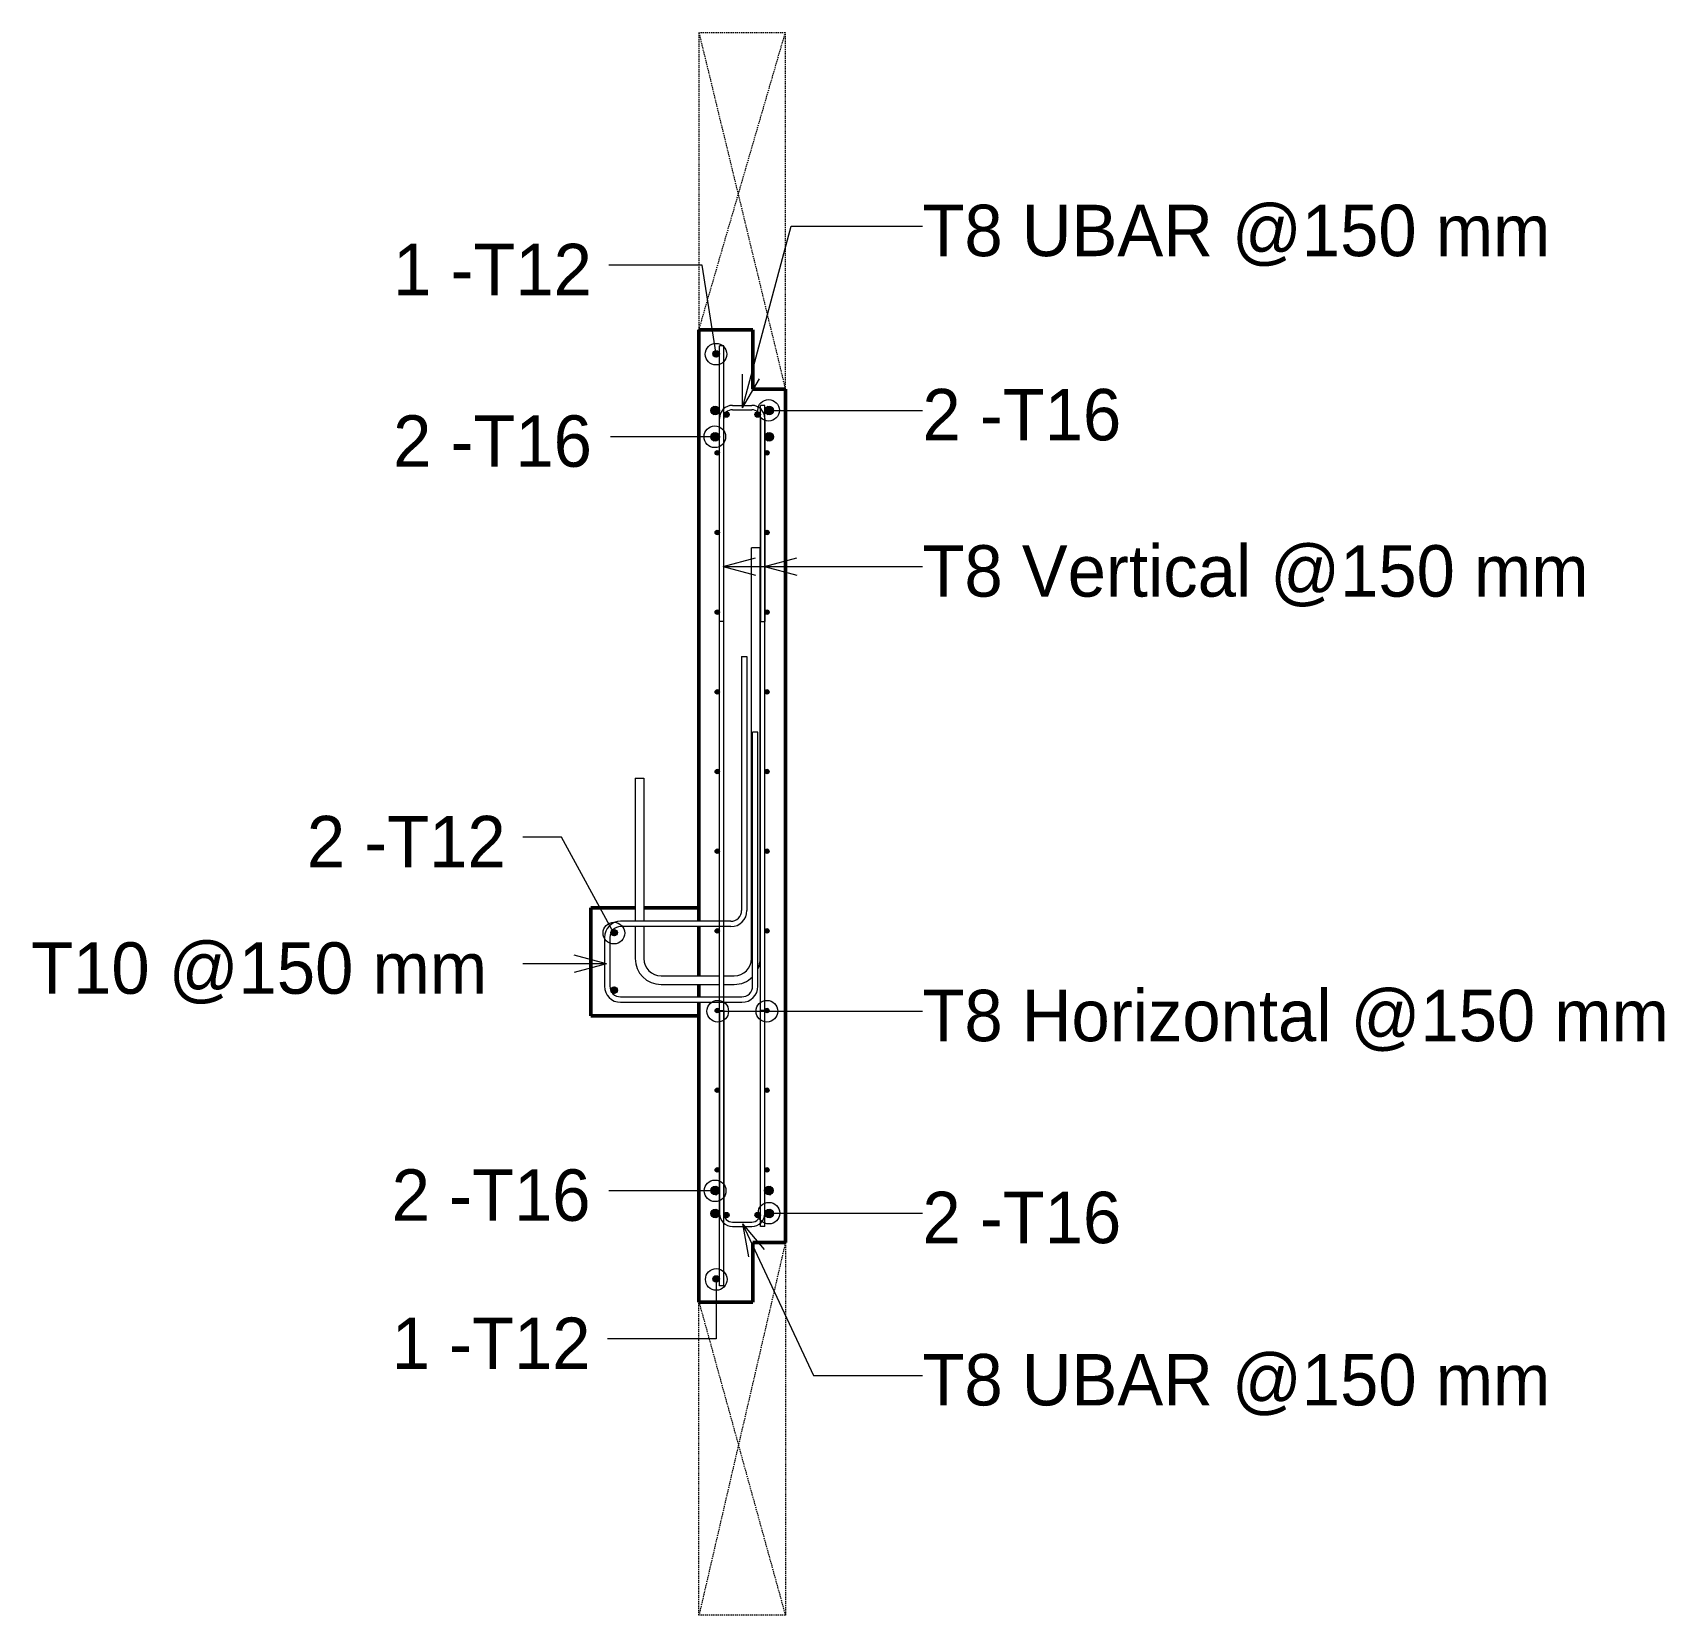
# Model space of a CAD drawing. Header units: millimetres. Extents: x -31655 to -5862, y 2843 to 78926.
# Drawn here: x -22711 to -19689, y 3270 to 6200 of the extents above; entities that cross this region are included whole.
import ezdxf

# ---------------------------------------------------------------- set-up
doc = ezdxf.new("R2010")
doc.units = ezdxf.units.MM
doc.linetypes.add('Overhead', pattern=[3.97, 2.38, -1.59])
for name, color, linetype, lineweight in [('A-FLOR-OVHD', 1, 'Overhead', 18), ('A-WALL', 113, 'Continuous', 25), ('S-BEAM', 12, 'Continuous', 18), ('S-RBAR', 171, 'Continuous', 18), ('S-RBAR-IDEN', 171, 'Continuous', 9)]:
    doc.layers.add(name, color=color, linetype=linetype, lineweight=lineweight)
doc.styles.add('Nirmala UI', font='Nirmala.ttf', dxfattribs={"height": 95.25})

# ---------------------------------------------------------------- blocks, each defined once
blk = doc.blocks.new('M_Rectangular Corbel - M_Rectangular Corbel-5472199-Elevation Right1')
at = {"layer": 'S-BEAM', "lineweight": 50}
for p, q in [((77955, 4579.7), (77873, 4579.7)), ((77873, 4579.7), (77873, 4379.7)), ((78073, 4579.7), (77971, 4579.7)), ((78073, 4554.7), (78073, 4579.7)), ((78073, 4453.7), (78073, 4544.7)), ((78073, 4414.7), (78073, 4437.7)), ((78073, 4379.7), (78073, 4404.7)), ((77873, 4379.7), (78073, 4379.7))]:
    blk.add_line(p, q, dxfattribs=at)

msp = doc.modelspace()

# ---------------------------------------------------------------- hatches: boundary and pattern name
at = {"layer": 'S-RBAR'}
for points in [[(-21445.1, 5599), (-21439.1, 5605), (-21445.1, 5611), (-21451.1, 5605)], [(-21449.6, 5492.6), (-21440.6, 5495.5), (-21440.6, 5504.9), (-21449.6, 5507.8), (-21455.1, 5500.2)], [(-21349.6, 5492.6), (-21340.6, 5495.5), (-21340.6, 5504.9), (-21349.6, 5507.8), (-21355.1, 5500.2)], [(-21426.1, 5487.8), (-21421.1, 5492.8), (-21426.1, 5497.8), (-21431.1, 5492.8)], [(-21368.4, 5487.8), (-21363.4, 5492.8), (-21368.4, 5497.8), (-21373.4, 5492.8)], [(-21449.6, 5443.8), (-21440.6, 5446.7), (-21440.6, 5456.2), (-21449.6, 5459.1), (-21455.1, 5451.5)], [(-21349.6, 5443.8), (-21340.6, 5446.7), (-21340.6, 5456.2), (-21349.6, 5459.1), (-21355.1, 5451.5)], [(-21443.1, 5417.9), (-21439.1, 5421.9), (-21443.1, 5425.9), (-21447.1, 5421.9)], [(-21351.1, 5417.9), (-21347.1, 5421.9), (-21351.1, 5425.9), (-21355.1, 5421.9)], [(-21443.1, 5270.4), (-21439.1, 5274.4), (-21443.1, 5278.4), (-21447.1, 5274.4)], [(-21351.1, 5270.4), (-21347.1, 5274.4), (-21351.1, 5278.4), (-21355.1, 5274.4)], [(-21443.1, 5122.9), (-21439.1, 5126.9), (-21443.1, 5130.9), (-21447.1, 5126.9)], [(-21351.1, 5122.9), (-21347.1, 5126.9), (-21351.1, 5130.9), (-21355.1, 5126.9)], [(-21443.1, 4975.3), (-21439.1, 4979.3), (-21443.1, 4983.3), (-21447.1, 4979.3)], [(-21351.1, 4975.3), (-21347.1, 4979.3), (-21351.1, 4983.3), (-21355.1, 4979.3)], [(-21443.1, 4827.8), (-21439.1, 4831.8), (-21443.1, 4835.8), (-21447.1, 4831.8)], [(-21351.1, 4827.8), (-21347.1, 4831.8), (-21351.1, 4835.8), (-21355.1, 4831.8)], [(-21443.1, 4680.3), (-21439.1, 4684.3), (-21443.1, 4688.3), (-21447.1, 4684.3)], [(-21351.1, 4680.3), (-21347.1, 4684.3), (-21351.1, 4688.3), (-21355.1, 4684.3)], [(-21634, 4527.6), (-21628, 4533.6), (-21634, 4539.6), (-21640, 4533.6)], [(-21443.1, 4532.8), (-21439.1, 4536.8), (-21443.1, 4540.8), (-21447.1, 4536.8)], [(-21351.1, 4532.8), (-21347.1, 4536.8), (-21351.1, 4540.8), (-21355.1, 4536.8)], [(-21634, 4421.1), (-21628, 4427.1), (-21634, 4433.1), (-21640, 4427.1)], [(-21443.1, 4385.3), (-21439.1, 4389.3), (-21443.1, 4393.3), (-21447.1, 4389.3)], [(-21351.1, 4385.3), (-21347.1, 4389.3), (-21351.1, 4393.3), (-21355.1, 4389.3)], [(-21443.1, 4237.8), (-21439.1, 4241.8), (-21443.1, 4245.8), (-21447.1, 4241.8)], [(-21351.1, 4237.8), (-21347.1, 4241.8), (-21351.1, 4245.8), (-21355.1, 4241.8)], [(-21443.1, 4090.3), (-21439.1, 4094.3), (-21443.1, 4098.3), (-21447.1, 4094.3)], [(-21351.1, 4090.3), (-21347.1, 4094.3), (-21351.1, 4098.3), (-21355.1, 4094.3)], [(-21444.6, 4048.5), (-21439.1, 4056.1), (-21444.6, 4063.7), (-21453.6, 4060.8), (-21453.6, 4051.4)], [(-21345, 4048.5), (-21339.5, 4056.1), (-21345, 4063.7), (-21354, 4060.8), (-21354, 4051.4)], [(-21444.6, 4006.2), (-21439.1, 4013.8), (-21444.6, 4021.4), (-21453.6, 4018.5), (-21453.6, 4009.1)], [(-21344.6, 4006.2), (-21339.1, 4013.8), (-21344.6, 4021.4), (-21353.6, 4018.5), (-21353.6, 4009.1)], [(-21426.1, 4005.8), (-21421.1, 4010.8), (-21426.1, 4015.8), (-21431.1, 4010.8)], [(-21368.4, 4005.8), (-21363.4, 4010.8), (-21368.4, 4015.8), (-21373.4, 4010.8)], [(-21445.1, 3886.5), (-21439.1, 3892.5), (-21445.1, 3898.5), (-21451.1, 3892.5)]]:
    msp.add_hatch(color=256, dxfattribs=at).paths.add_polyline_path(points)
h = msp.add_hatch(color=256, dxfattribs=at)
edge = h.paths.add_edge_path()
edge.add_arc((-21445.1, 5605), 6, 0, 360)
h = msp.add_hatch(color=256, dxfattribs=at)
edge = h.paths.add_edge_path()
edge.add_arc((-21447.1, 5500.2), 8, 0, 360)
h = msp.add_hatch(color=256, dxfattribs=at)
edge = h.paths.add_edge_path()
edge.add_arc((-21347.1, 5500.2), 8, 0, 360)
h = msp.add_hatch(color=256, dxfattribs=at)
edge = h.paths.add_edge_path()
edge.add_arc((-21426.1, 5492.8), 5, 0, 360)
h = msp.add_hatch(color=256, dxfattribs=at)
edge = h.paths.add_edge_path()
edge.add_arc((-21368.4, 5492.8), 5, 0, 360)
h = msp.add_hatch(color=256, dxfattribs=at)
edge = h.paths.add_edge_path()
edge.add_arc((-21447.1, 5451.5), 8, 0, 360)
h = msp.add_hatch(color=256, dxfattribs=at)
edge = h.paths.add_edge_path()
edge.add_arc((-21347.1, 5451.5), 8, 0, 360)
h = msp.add_hatch(color=256, dxfattribs=at)
edge = h.paths.add_edge_path()
edge.add_arc((-21443.1, 5421.9), 4, 0, 360)
h = msp.add_hatch(color=256, dxfattribs=at)
edge = h.paths.add_edge_path()
edge.add_arc((-21351.1, 5421.9), 4, 0, 360)
h = msp.add_hatch(color=256, dxfattribs=at)
edge = h.paths.add_edge_path()
edge.add_arc((-21443.1, 5274.4), 4, 0, 360)
h = msp.add_hatch(color=256, dxfattribs=at)
edge = h.paths.add_edge_path()
edge.add_arc((-21351.1, 5274.4), 4, 0, 360)
h = msp.add_hatch(color=256, dxfattribs=at)
edge = h.paths.add_edge_path()
edge.add_arc((-21443.1, 5126.9), 4, 0, 360)
h = msp.add_hatch(color=256, dxfattribs=at)
edge = h.paths.add_edge_path()
edge.add_arc((-21351.1, 5126.9), 4, 0, 360)
h = msp.add_hatch(color=256, dxfattribs=at)
edge = h.paths.add_edge_path()
edge.add_arc((-21443.1, 4979.3), 4, 0, 360)
h = msp.add_hatch(color=256, dxfattribs=at)
edge = h.paths.add_edge_path()
edge.add_arc((-21351.1, 4979.3), 4, 0, 360)
h = msp.add_hatch(color=256, dxfattribs=at)
edge = h.paths.add_edge_path()
edge.add_arc((-21443.1, 4831.8), 4, 0, 360)
h = msp.add_hatch(color=256, dxfattribs=at)
edge = h.paths.add_edge_path()
edge.add_arc((-21351.1, 4831.8), 4, 0, 360)
h = msp.add_hatch(color=256, dxfattribs=at)
edge = h.paths.add_edge_path()
edge.add_arc((-21443.1, 4684.3), 4, 0, 360)
h = msp.add_hatch(color=256, dxfattribs=at)
edge = h.paths.add_edge_path()
edge.add_arc((-21351.1, 4684.3), 4, 0, 360)
h = msp.add_hatch(color=256, dxfattribs=at)
edge = h.paths.add_edge_path()
edge.add_arc((-21634, 4533.6), 6, 0, 360)
h = msp.add_hatch(color=256, dxfattribs=at)
edge = h.paths.add_edge_path()
edge.add_arc((-21443.1, 4536.8), 4, 0, 360)
h = msp.add_hatch(color=256, dxfattribs=at)
edge = h.paths.add_edge_path()
edge.add_arc((-21351.1, 4536.8), 4, 0, 360)
h = msp.add_hatch(color=256, dxfattribs=at)
edge = h.paths.add_edge_path()
edge.add_arc((-21634, 4427.1), 6, 0, 360)
h = msp.add_hatch(color=256, dxfattribs=at)
edge = h.paths.add_edge_path()
edge.add_arc((-21443.1, 4389.3), 4, 0, 360)
h = msp.add_hatch(color=256, dxfattribs=at)
edge = h.paths.add_edge_path()
edge.add_arc((-21351.1, 4389.3), 4, 0, 360)
h = msp.add_hatch(color=256, dxfattribs=at)
edge = h.paths.add_edge_path()
edge.add_arc((-21443.1, 4241.8), 4, 0, 360)
h = msp.add_hatch(color=256, dxfattribs=at)
edge = h.paths.add_edge_path()
edge.add_arc((-21351.1, 4241.8), 4, 0, 360)
h = msp.add_hatch(color=256, dxfattribs=at)
edge = h.paths.add_edge_path()
edge.add_arc((-21443.1, 4094.3), 4, 0, 360)
h = msp.add_hatch(color=256, dxfattribs=at)
edge = h.paths.add_edge_path()
edge.add_arc((-21351.1, 4094.3), 4, 0, 360)
h = msp.add_hatch(color=256, dxfattribs=at)
edge = h.paths.add_edge_path()
edge.add_arc((-21447.1, 4056.1), 8, 0, 360)
h = msp.add_hatch(color=256, dxfattribs=at)
edge = h.paths.add_edge_path()
edge.add_arc((-21347.5, 4056.1), 8, 0, 360)
h = msp.add_hatch(color=256, dxfattribs=at)
edge = h.paths.add_edge_path()
edge.add_arc((-21447.1, 4013.8), 8, 0, 360)
h = msp.add_hatch(color=256, dxfattribs=at)
edge = h.paths.add_edge_path()
edge.add_arc((-21347.1, 4013.8), 8, 0, 360)
h = msp.add_hatch(color=256, dxfattribs=at)
edge = h.paths.add_edge_path()
edge.add_arc((-21426.1, 4010.8), 5, 0, 360)
h = msp.add_hatch(color=256, dxfattribs=at)
edge = h.paths.add_edge_path()
edge.add_arc((-21368.4, 4010.8), 5, 0, 360)
h = msp.add_hatch(color=256, dxfattribs=at)
edge = h.paths.add_edge_path()
edge.add_arc((-21445.1, 3892.5), 6, 0, 360)

# ---------------------------------------------------------------- linework, layer by layer
at = {"layer": 'A-FLOR-OVHD'}
for p, q in [((-21317.1, 6199.7), (-21477.1, 6199.7)), ((-21477.1, 6199.7), (-21477.1, 5649.7)), ((-21477.1, 5649.7), (-21317.1, 6199.7)), ((-21477.1, 6199.7), (-21317.1, 5539.8)), ((-21317.1, 5539.8), (-21317.1, 6199.7)), ((-21317.1, 3959.8), (-21477.1, 3269.8)), ((-21317.1, 3959.8), (-21317.1, 3269.8)), ((-21477.1, 3269.8), (-21477.1, 3849.8)), ((-21477.1, 3849.8), (-21317.1, 3269.8)), ((-21317.1, 3269.8), (-21477.1, 3269.8))]:
    msp.add_line(p, q, dxfattribs=at)
at = {"layer": 'A-WALL', "lineweight": 50}
for p, q in [((-21477.1, 5649.7), (-21477.1, 4554.7)), ((-21377.1, 5649.7), (-21477.1, 5649.7)), ((-21377.1, 5539.8), (-21377.1, 5649.7)), ((-21317.1, 5539.8), (-21377.1, 5539.8)), ((-21317.1, 3959.8), (-21317.1, 5539.8)), ((-21477.1, 4544.7), (-21477.1, 4453.7)), ((-21477.1, 4437.7), (-21477.1, 4414.7)), ((-21477.1, 4404.7), (-21477.1, 3849.8)), ((-21377.1, 3849.8), (-21377.1, 3959.8)), ((-21377.1, 3959.8), (-21317.1, 3959.8)), ((-21477.1, 3849.8), (-21377.1, 3849.8))]:
    msp.add_line(p, q, dxfattribs=at)
at = {"layer": 'S-RBAR'}
for p, q in [((-21445.1, 5611), (-21451.1, 5605)), ((-21451.1, 5605), (-21445.1, 5599)), ((-21439.1, 5605), (-21445.1, 5611)), ((-21445.1, 5599), (-21439.1, 5605)), ((-21431.1, 5619.7), (-21439.1, 5619.7)), ((-21439.1, 3879.8), (-21439.1, 5619.7)), ((-21431.1, 3879.8), (-21431.1, 5619.7)), ((-21449.6, 5507.8), (-21455.1, 5500.2)), ((-21455.1, 5500.2), (-21449.6, 5492.6)), ((-21440.6, 5504.9), (-21449.6, 5507.8)), ((-21440.6, 5495.5), (-21440.6, 5504.9)), ((-21415.1, 5509.7), (-21379.1, 5509.7)), ((-21415.1, 5501.7), (-21379.1, 5501.7)), ((-21355.1, 5509.7), (-21363.1, 5509.7)), ((-21363.1, 3989.7), (-21363.1, 5509.7)), ((-21355.1, 3989.7), (-21355.1, 5509.7)), ((-21349.6, 5507.8), (-21355.1, 5500.2)), ((-21355.1, 5500.2), (-21349.6, 5492.6)), ((-21340.6, 5504.9), (-21349.6, 5507.8)), ((-21340.6, 5495.5), (-21340.6, 5504.9)), ((-21449.6, 5492.6), (-21440.6, 5495.5)), ((-21439.1, 5109.7), (-21439.1, 5485.7)), ((-21426.1, 5497.8), (-21431.1, 5492.8)), ((-21431.1, 5492.8), (-21426.1, 5487.8)), ((-21431.1, 5109.7), (-21431.1, 5485.7)), ((-21421.1, 5492.8), (-21426.1, 5497.8)), ((-21426.1, 5487.8), (-21421.1, 5492.8)), ((-21368.4, 5497.8), (-21373.4, 5492.8)), ((-21373.4, 5492.8), (-21368.4, 5487.8)), ((-21363.4, 5492.8), (-21368.4, 5497.8)), ((-21368.4, 5487.8), (-21363.4, 5492.8)), ((-21363.1, 5485.7), (-21363.1, 5109.7)), ((-21355.1, 5485.7), (-21355.1, 5109.7)), ((-21349.6, 5492.6), (-21340.6, 5495.5)), ((-21449.6, 5459.1), (-21455.1, 5451.5)), ((-21455.1, 5451.5), (-21449.6, 5443.8)), ((-21440.6, 5456.2), (-21449.6, 5459.1)), ((-21449.6, 5443.8), (-21440.6, 5446.7)), ((-21440.6, 5446.7), (-21440.6, 5456.2)), ((-21349.6, 5459.1), (-21355.1, 5451.5)), ((-21355.1, 5451.5), (-21349.6, 5443.8)), ((-21340.6, 5456.2), (-21349.6, 5459.1)), ((-21349.6, 5443.8), (-21340.6, 5446.7)), ((-21340.6, 5446.7), (-21340.6, 5456.2)), ((-21443.1, 5425.9), (-21447.1, 5421.9)), ((-21447.1, 5421.9), (-21443.1, 5417.9)), ((-21439.1, 5421.9), (-21443.1, 5425.9)), ((-21443.1, 5417.9), (-21439.1, 5421.9)), ((-21351.1, 5425.9), (-21355.1, 5421.9)), ((-21355.1, 5421.9), (-21351.1, 5417.9)), ((-21347.1, 5421.9), (-21351.1, 5425.9)), ((-21351.1, 5417.9), (-21347.1, 5421.9)), ((-21443.1, 5278.4), (-21447.1, 5274.4)), ((-21447.1, 5274.4), (-21443.1, 5270.4)), ((-21439.1, 5274.4), (-21443.1, 5278.4)), ((-21443.1, 5270.4), (-21439.1, 5274.4)), ((-21351.1, 5278.4), (-21355.1, 5274.4)), ((-21355.1, 5274.4), (-21351.1, 5270.4)), ((-21347.1, 5274.4), (-21351.1, 5278.4)), ((-21351.1, 5270.4), (-21347.1, 5274.4)), ((-21363.8, 5245.7), (-21379.8, 5245.7)), ((-21379.8, 4485.7), (-21379.8, 5245.7)), ((-21363.8, 4485.7), (-21363.8, 5245.7)), ((-21443.1, 5130.9), (-21447.1, 5126.9)), ((-21447.1, 5126.9), (-21443.1, 5122.9)), ((-21439.1, 5126.9), (-21443.1, 5130.9)), ((-21443.1, 5122.9), (-21439.1, 5126.9)), ((-21431.1, 5109.7), (-21439.1, 5109.7)), ((-21363.1, 5109.7), (-21355.1, 5109.7)), ((-21351.1, 5130.9), (-21355.1, 5126.9)), ((-21355.1, 5126.9), (-21351.1, 5122.9)), ((-21347.1, 5126.9), (-21351.1, 5130.9)), ((-21351.1, 5122.9), (-21347.1, 5126.9)), ((-21398.2, 5044.7), (-21398.2, 4574.7)), ((-21398.2, 5044.7), (-21388.2, 5044.7)), ((-21388.2, 5044.7), (-21388.2, 4574.7)), ((-21443.1, 4983.3), (-21447.1, 4979.3)), ((-21447.1, 4979.3), (-21443.1, 4975.3)), ((-21439.1, 4979.3), (-21443.1, 4983.3)), ((-21443.1, 4975.3), (-21439.1, 4979.3)), ((-21351.1, 4983.3), (-21355.1, 4979.3)), ((-21355.1, 4979.3), (-21351.1, 4975.3)), ((-21347.1, 4979.3), (-21351.1, 4983.3)), ((-21351.1, 4975.3), (-21347.1, 4979.3)), ((-21367.8, 4904.7), (-21377.8, 4904.7)), ((-21377.8, 4434.7), (-21377.8, 4904.7)), ((-21367.8, 4434.7), (-21367.8, 4904.7)), ((-21443.1, 4835.8), (-21447.1, 4831.8)), ((-21439.1, 4831.8), (-21443.1, 4835.8)), ((-21351.1, 4835.8), (-21355.1, 4831.8)), ((-21347.1, 4831.8), (-21351.1, 4835.8)), ((-21595.1, 4819.7), (-21595.1, 4554.7)), ((-21595.1, 4819.7), (-21579.1, 4819.7)), ((-21579.1, 4819.7), (-21579.1, 4554.7)), ((-21447.1, 4831.8), (-21443.1, 4827.8)), ((-21443.1, 4827.8), (-21439.1, 4831.8)), ((-21355.1, 4831.8), (-21351.1, 4827.8)), ((-21351.1, 4827.8), (-21347.1, 4831.8)), ((-21443.1, 4688.3), (-21447.1, 4684.3)), ((-21447.1, 4684.3), (-21443.1, 4680.3)), ((-21439.1, 4684.3), (-21443.1, 4688.3)), ((-21443.1, 4680.3), (-21439.1, 4684.3)), ((-21351.1, 4688.3), (-21355.1, 4684.3)), ((-21355.1, 4684.3), (-21351.1, 4680.3)), ((-21347.1, 4684.3), (-21351.1, 4688.3)), ((-21351.1, 4680.3), (-21347.1, 4684.3)), ((-21634, 4539.6), (-21640, 4533.6)), ((-21640, 4533.6), (-21634, 4527.6)), ((-21628, 4533.6), (-21634, 4539.6)), ((-21634, 4527.6), (-21628, 4533.6)), ((-21418.2, 4554.7), (-21622.1, 4554.7)), ((-21418.2, 4544.7), (-21622.1, 4544.7)), ((-21595.1, 4544.7), (-21595.1, 4485.7)), ((-21579.1, 4544.7), (-21579.1, 4485.7)), ((-21443.1, 4540.8), (-21447.1, 4536.8)), ((-21447.1, 4536.8), (-21443.1, 4532.8)), ((-21439.1, 4536.8), (-21443.1, 4540.8)), ((-21443.1, 4532.8), (-21439.1, 4536.8)), ((-21351.1, 4540.8), (-21355.1, 4536.8)), ((-21355.1, 4536.8), (-21351.1, 4532.8)), ((-21347.1, 4536.8), (-21351.1, 4540.8)), ((-21351.1, 4532.8), (-21347.1, 4536.8)), ((-21652.1, 4524.7), (-21652.1, 4434.7)), ((-21642.1, 4524.7), (-21642.1, 4434.7)), ((-21547.1, 4453.7), (-21439.1, 4453.7)), ((-21431.1, 4453.7), (-21411.8, 4453.7)), ((-21634, 4433.1), (-21640, 4427.1)), ((-21640, 4427.1), (-21634, 4421.1)), ((-21628, 4427.1), (-21634, 4433.1)), ((-21634, 4421.1), (-21628, 4427.1)), ((-21622.1, 4414.7), (-21397.8, 4414.7)), ((-21547.1, 4437.7), (-21439.1, 4437.7)), ((-21431.1, 4437.7), (-21411.8, 4437.7)), ((-21622.1, 4404.7), (-21397.8, 4404.7)), ((-21443.1, 4393.3), (-21447.1, 4389.3)), ((-21447.1, 4389.3), (-21443.1, 4385.3)), ((-21439.1, 4389.3), (-21443.1, 4393.3)), ((-21443.1, 4385.3), (-21439.1, 4389.3)), ((-21439.1, 4389.7), (-21439.1, 4013.7)), ((-21439.1, 4389.7), (-21431.1, 4389.7)), ((-21431.1, 4389.7), (-21431.1, 4013.7)), ((-21355.1, 4389.7), (-21363.1, 4389.7)), ((-21363.1, 4013.7), (-21363.1, 4389.7)), ((-21351.1, 4393.3), (-21355.1, 4389.3)), ((-21355.1, 4013.7), (-21355.1, 4389.7)), ((-21355.1, 4389.3), (-21351.1, 4385.3)), ((-21347.1, 4389.3), (-21351.1, 4393.3)), ((-21351.1, 4385.3), (-21347.1, 4389.3)), ((-21443.1, 4245.8), (-21447.1, 4241.8)), ((-21447.1, 4241.8), (-21443.1, 4237.8)), ((-21439.1, 4241.8), (-21443.1, 4245.8)), ((-21443.1, 4237.8), (-21439.1, 4241.8)), ((-21351.1, 4245.8), (-21355.1, 4241.8)), ((-21355.1, 4241.8), (-21351.1, 4237.8)), ((-21347.1, 4241.8), (-21351.1, 4245.8)), ((-21351.1, 4237.8), (-21347.1, 4241.8)), ((-21443.1, 4098.3), (-21447.1, 4094.3)), ((-21447.1, 4094.3), (-21443.1, 4090.3)), ((-21439.1, 4094.3), (-21443.1, 4098.3)), ((-21443.1, 4090.3), (-21439.1, 4094.3)), ((-21351.1, 4098.3), (-21355.1, 4094.3)), ((-21355.1, 4094.3), (-21351.1, 4090.3)), ((-21347.1, 4094.3), (-21351.1, 4098.3)), ((-21351.1, 4090.3), (-21347.1, 4094.3)), ((-21444.6, 4063.7), (-21453.6, 4060.8)), ((-21453.6, 4060.8), (-21453.6, 4051.4)), ((-21453.6, 4051.4), (-21444.6, 4048.5)), ((-21439.1, 4056.1), (-21444.6, 4063.7)), ((-21444.6, 4048.5), (-21439.1, 4056.1)), ((-21345, 4063.7), (-21354, 4060.8)), ((-21354, 4060.8), (-21354, 4051.4)), ((-21354, 4051.4), (-21345, 4048.5)), ((-21339.5, 4056.1), (-21345, 4063.7)), ((-21345, 4048.5), (-21339.5, 4056.1)), ((-21444.6, 4021.4), (-21453.6, 4018.5)), ((-21453.6, 4018.5), (-21453.6, 4009.1)), ((-21439.1, 4013.8), (-21444.6, 4021.4)), ((-21344.6, 4021.4), (-21353.6, 4018.5)), ((-21353.6, 4018.5), (-21353.6, 4009.1)), ((-21339.1, 4013.8), (-21344.6, 4021.4)), ((-21453.6, 4009.1), (-21444.6, 4006.2)), ((-21444.6, 4006.2), (-21439.1, 4013.8)), ((-21426.1, 4015.8), (-21431.1, 4010.8)), ((-21431.1, 4010.8), (-21426.1, 4005.8)), ((-21421.1, 4010.8), (-21426.1, 4015.8)), ((-21426.1, 4005.8), (-21421.1, 4010.8)), ((-21415.1, 3997.7), (-21379.1, 3997.7)), ((-21415.1, 3989.7), (-21379.1, 3989.7)), ((-21368.4, 4015.8), (-21373.4, 4010.8)), ((-21373.4, 4010.8), (-21368.4, 4005.8)), ((-21363.4, 4010.8), (-21368.4, 4015.8)), ((-21368.4, 4005.8), (-21363.4, 4010.8)), ((-21355.1, 3989.7), (-21363.1, 3989.7)), ((-21353.6, 4009.1), (-21344.6, 4006.2)), ((-21344.6, 4006.2), (-21339.1, 4013.8)), ((-21445.1, 3898.5), (-21451.1, 3892.5)), ((-21439.1, 3892.5), (-21445.1, 3898.5)), ((-21451.1, 3892.5), (-21445.1, 3886.5)), ((-21445.1, 3886.5), (-21439.1, 3892.5)), ((-21431.1, 3879.8), (-21439.1, 3879.8))]:
    msp.add_line(p, q, dxfattribs=at)
for centre, radius in [((-21445.1, 5605), 6), ((-21447.1, 5500.2), 8), ((-21347.1, 5500.2), 8), ((-21426.1, 5492.8), 5), ((-21368.4, 5492.8), 5), ((-21447.1, 5451.5), 8), ((-21347.1, 5451.5), 8), ((-21443.1, 5421.9), 4), ((-21351.1, 5421.9), 4), ((-21443.1, 5274.4), 4), ((-21351.1, 5274.4), 4), ((-21443.1, 5126.9), 4), ((-21351.1, 5126.9), 4), ((-21443.1, 4979.3), 4), ((-21351.1, 4979.3), 4), ((-21443.1, 4831.8), 4), ((-21351.1, 4831.8), 4), ((-21443.1, 4684.3), 4), ((-21351.1, 4684.3), 4), ((-21634, 4533.6), 6), ((-21443.1, 4536.8), 4), ((-21351.1, 4536.8), 4), ((-21634, 4427.1), 6), ((-21443.1, 4389.3), 4), ((-21351.1, 4389.3), 4), ((-21443.1, 4241.8), 4), ((-21351.1, 4241.8), 4), ((-21443.1, 4094.3), 4), ((-21351.1, 4094.3), 4), ((-21447.1, 4056.1), 8), ((-21347.5, 4056.1), 8), ((-21447.1, 4013.8), 8), ((-21347.1, 4013.8), 8), ((-21426.1, 4010.8), 5), ((-21368.4, 4010.8), 5), ((-21445.1, 3892.5), 6)]:
    msp.add_circle(centre, radius, dxfattribs=at)
for centre, radius, start, end in [((-21415.1, 5485.7), 24, 90, 180), ((-21415.1, 5485.7), 16, 90, 180), ((-21379.1, 5485.7), 24, 360, 90), ((-21379.1, 5485.7), 16, 0, 90), ((-21418.2, 4574.7), 20, 270, 0), ((-21418.2, 4574.7), 30, 270, 0), ((-21622.1, 4524.7), 30, 90, 180), ((-21622.1, 4524.7), 20, 90, 180), ((-21547.1, 4485.7), 48, 180, 270), ((-21547.1, 4485.7), 32, 180, 270), ((-21411.8, 4485.7), 32, 270, 0), ((-21411.8, 4485.7), 48, 337.5749, 360), ((-21411.8, 4485.7), 48, 270, 315), ((-21622.1, 4434.7), 30, 180, 270), ((-21622.1, 4434.7), 20, 180, 270), ((-21397.8, 4434.7), 20, 270, 0), ((-21397.8, 4434.7), 30, 270, 0), ((-21415.1, 4013.7), 24, 180, 270), ((-21415.1, 4013.7), 16, 180, 270), ((-21379.1, 4013.7), 16, 270, 0), ((-21379.1, 4013.7), 24, 270, 0)]:
    msp.add_arc(centre, radius, start, end, dxfattribs=at)
at = {"layer": 'S-RBAR-IDEN'}
for p, q in [((-21396.2, 5505.1), (-21306.1, 5841.4)), ((-21306.1, 5841.4), (-21063.3, 5841.4)), ((-21471.2, 5769.2), (-21643.7, 5769.2)), ((-21445.5, 5604.5), (-21471.2, 5769.2)), ((-21396.2, 5505.1), (-21396.2, 5567.2)), ((-21396.2, 5505.1), (-21365.1, 5558.9)), ((-21348.1, 5500.5), (-21063.3, 5500.5)), ((-21447.7, 5451.6), (-21641.1, 5451.6)), ((-21432.1, 5211.2), (-21372.1, 5227.2)), ((-21355.8, 5211.2), (-21295.8, 5227.2)), ((-21432.1, 5211.2), (-21372.1, 5195.1)), ((-21432.1, 5211.2), (-21063.3, 5211.2)), ((-21355.8, 5211.2), (-21295.8, 5195.1)), ((-21355.8, 5211.2), (-21063.3, 5211.2)), ((-21731.7, 4710.1), (-21803.4, 4710.1)), ((-21634.6, 4532.8), (-21731.7, 4710.1)), ((-21648, 4475.9), (-21803.4, 4475.9)), ((-21648, 4475.9), (-21708, 4492)), ((-21648, 4475.9), (-21708, 4459.8)), ((-21442.3, 4388.2), (-21063.3, 4388.2)), ((-21351.3, 4388.2), (-21063.3, 4388.2)), ((-21447.2, 4055.7), (-21643.7, 4055.7)), ((-21396.5, 3994.7), (-21356.5, 3947.2)), ((-21396.5, 3994.7), (-21385.6, 3933.6)), ((-21396.5, 3994.7), (-21265.1, 3713.9)), ((-21347.5, 4014.3), (-21063.3, 4014.3)), ((-21445, 3891.6), (-21445, 3781.4)), ((-21445, 3781.4), (-21646.4, 3781.4)), ((-21265.1, 3713.9), (-21063.3, 3713.9))]:
    msp.add_line(p, q, dxfattribs=at)
for centre in [(-21445.5, 5604.5), (-21348.1, 5500.5), (-21447.7, 5451.6), (-21634.6, 4532.8), (-21442.3, 4388.2), (-21351.3, 4388.2), (-21447.2, 4055.7), (-21347.5, 4014.3), (-21445, 3891.6)]:
    msp.add_circle(centre, 20, dxfattribs=at)

# ---------------------------------------------------------------- block references
at = {"layer": 'S-BEAM'}
msp.add_blockref('M_Rectangular Corbel - M_Rectangular Corbel-5472199-Elevation Right1', (-99550.1, 0), dxfattribs=at)

# ---------------------------------------------------------------- texts
at = {"layer": 'S-RBAR-IDEN', "char_height": 95.25, "attachment_point": 1, "style": 'Nirmala UI'}
for s, insert, width in [('T8 UBAR @150 mm', (-21063.3, 5881.2), 1430.21), ('1 -T12', (-22043.4, 5808.9), 464.979), ('2 -T16', (-21063.3, 5540.2), 464.979), ('2 -T16', (-22043.4, 5491.3), 464.979), ('T8 Vertical @150 mm', (-21063.3, 5250.9), 1558.48), ('2 -T12', (-22203.1, 4749.8), 464.979), ('T10 @150 mm', (-22713.7, 4515.7), 1064.641), ('T8 Horizontal @150 mm', (-21063.3, 4427.9), 1766.919), ('2 -T16', (-22046, 4095.4), 464.979), ('2 -T16', (-21063.3, 4054), 464.979), ('1 -T12', (-22046, 3821.1), 464.979), ('T8 UBAR @150 mm', (-21063.3, 3753.6), 1430.21)]:
    msp.add_mtext(s, dxfattribs=dict(at, insert=insert, width=width))

doc.saveas('drawing.dxf')
